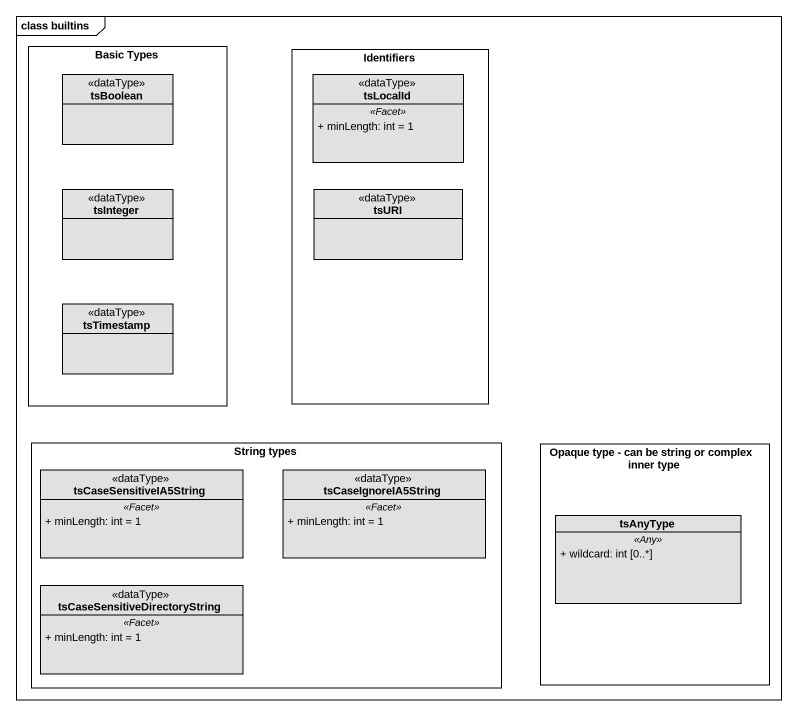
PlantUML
@startuml
mainframe class builtins
hide circle
hide empty members
skinparam classAttributeIconSize 0
rectangle "Basic Types" as Basic_Types {
  class tsBoolean <<dataType>> #E1E1E1
  class tsInteger <<dataType>> #E1E1E1
  class tsTimestamp <<dataType>> #E1E1E1
}
rectangle Identifiers {
  class tsLocalId <<dataType>> #E1E1E1 {
    .. <<Facet>> ..
    + minLength: int = 1
  }
  class tsURI <<dataType>> #E1E1E1
}
rectangle "String types" as String_types {
  class tsCaseSensitiveIA5String <<dataType>> #E1E1E1 {
    .. <<Facet>> ..
    + minLength: int = 1
  }
  class tsCaseIgnoreIA5String <<dataType>> #E1E1E1 {
    .. <<Facet>> ..
    + minLength: int = 1
  }
  class "tsCaseSensitiveDirectoryString" as tsCaseSensitiveDirectoryStri <<dataType>> #E1E1E1 {
    .. <<Facet>> ..
    + minLength: int = 1
  }
}
rectangle "Opaque type - can be string or complex inner type" as Opaque_type_can_be_string {
  class tsAnyType #E1E1E1 {
    .. <<Any>> ..
    + wildcard: int [0..*]
  }
}
@enduml
